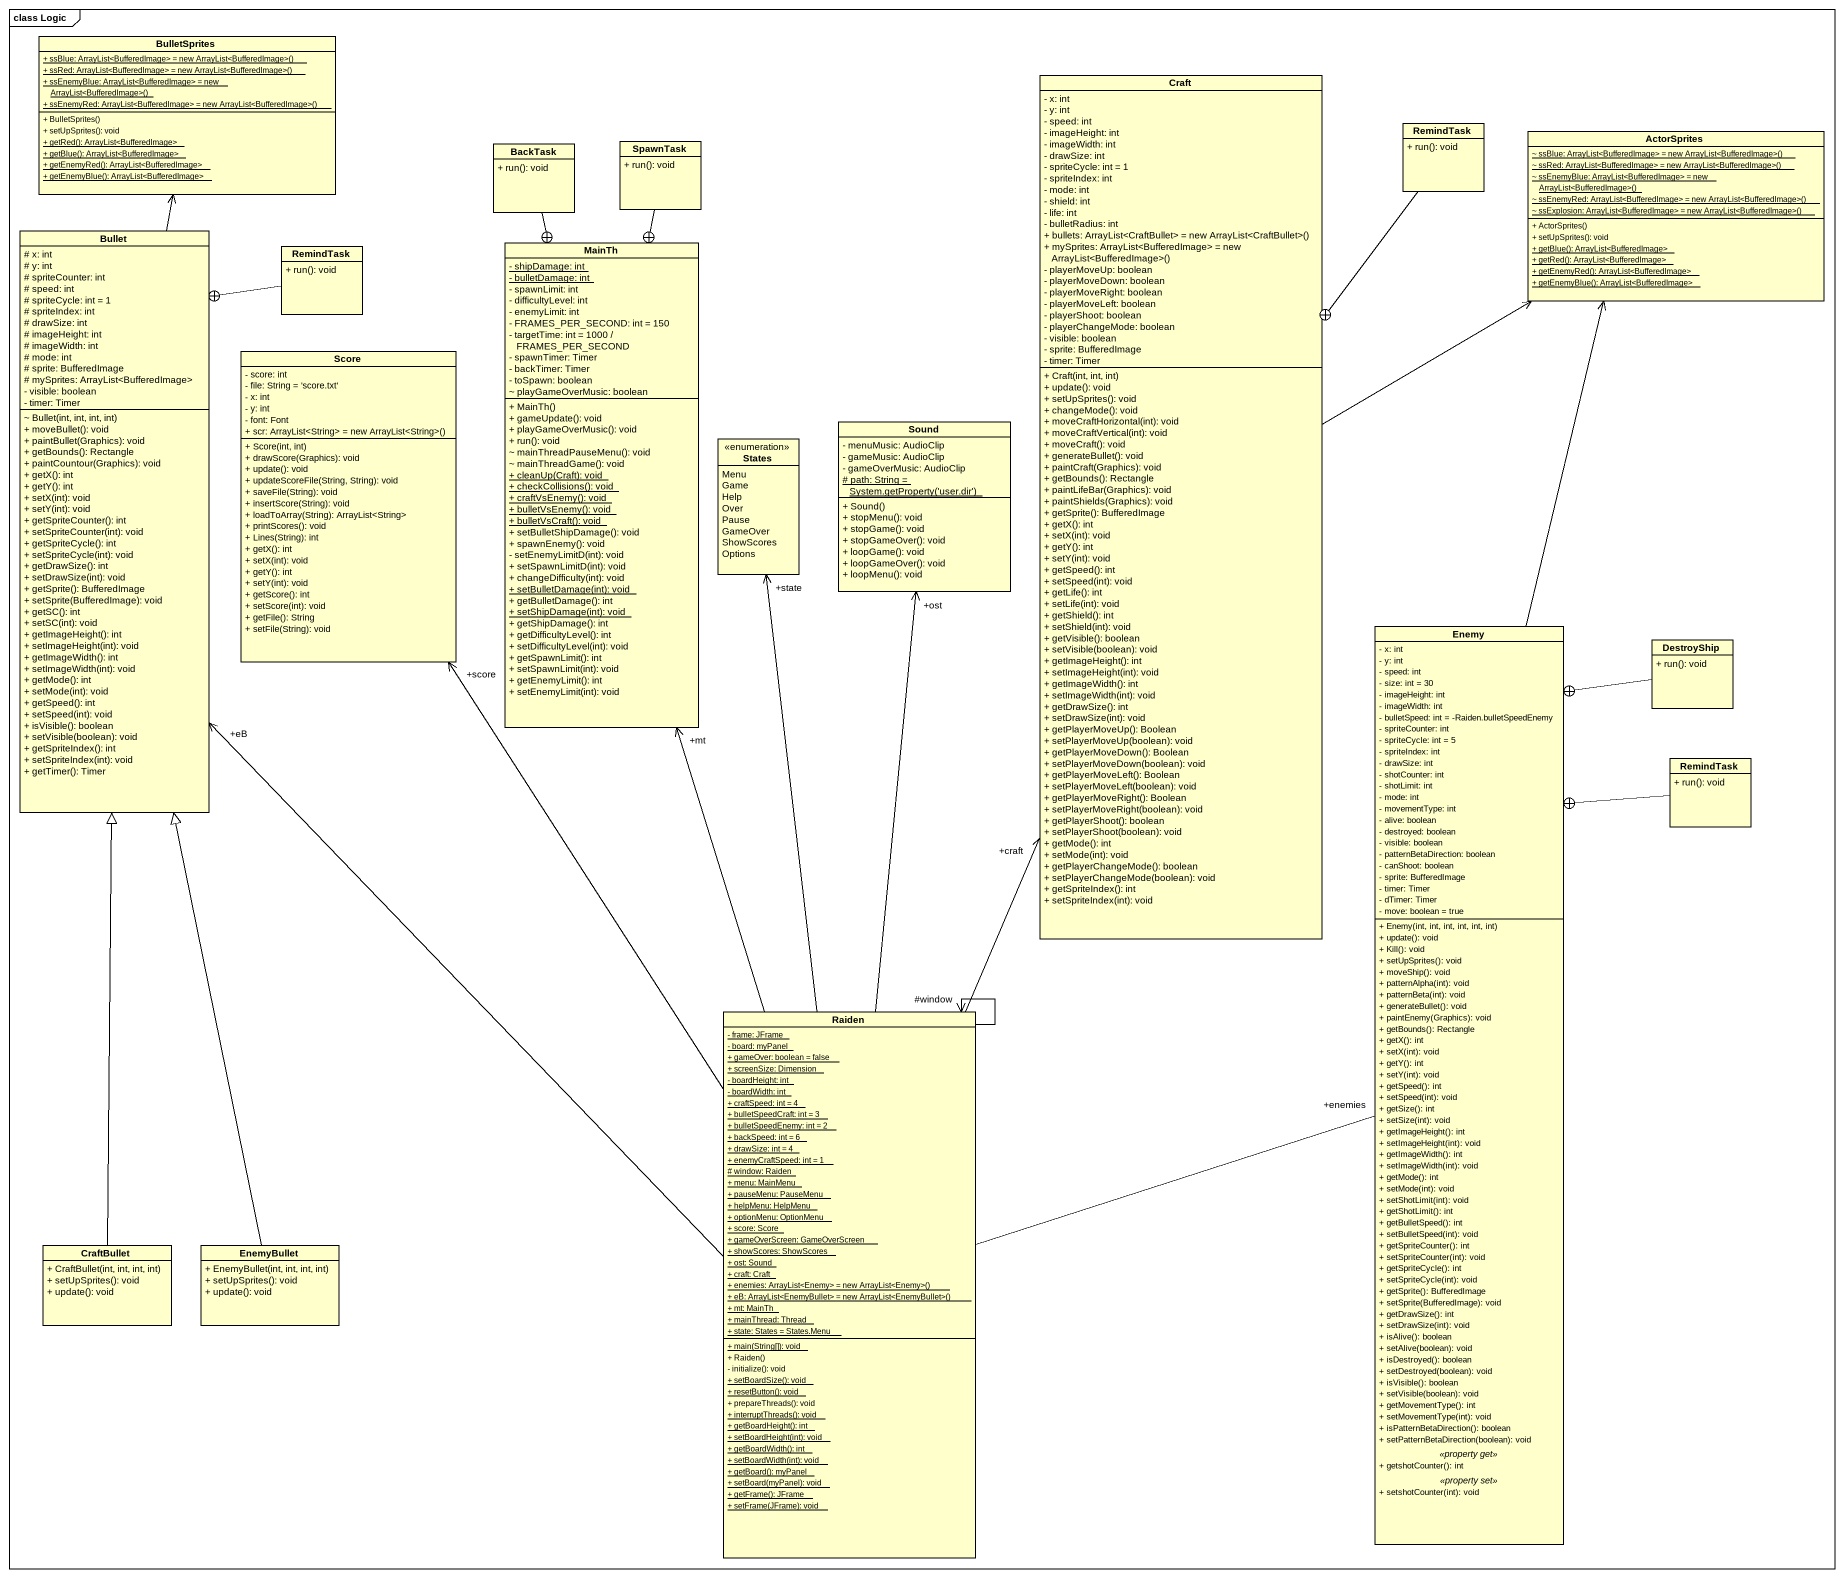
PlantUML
@startuml
mainframe class Logic
hide circle
hide empty members
skinparam classAttributeIconSize 0
class BulletSprites {
  {static} {field} + ssBlue: ArrayList<BufferedImage> = new ArrayList<BufferedImage>()
  {static} {field} + ssRed: ArrayList<BufferedImage> = new ArrayList<BufferedImage>()
  {static} {field} + ssEnemyBlue: ArrayList<BufferedImage> = new ArrayList<BufferedImage>()
  {static} {field} + ssEnemyRed: ArrayList<BufferedImage> = new ArrayList<BufferedImage>()
  + BulletSprites()
  + setUpSprites(): void
  {static} + getRed(): ArrayList<BufferedImage>
  {static} + getBlue(): ArrayList<BufferedImage>
  {static} + getEnemyRed(): ArrayList<BufferedImage>
  {static} + getEnemyBlue(): ArrayList<BufferedImage>
}
class Craft {
  - x: int
  - y: int
  - speed: int
  - imageHeight: int
  - imageWidth: int
  - drawSize: int
  - spriteCycle: int = 1
  - spriteIndex: int
  - mode: int
  - shield: int
  - life: int
  - bulletRadius: int
  {field} + bullets: ArrayList<CraftBullet> = new ArrayList<CraftBullet>()
  {field} + mySprites: ArrayList<BufferedImage> = new ArrayList<BufferedImage>()
  - playerMoveUp: boolean
  - playerMoveDown: boolean
  - playerMoveRight: boolean
  - playerMoveLeft: boolean
  - playerShoot: boolean
  - playerChangeMode: boolean
  - visible: boolean
  - sprite: BufferedImage
  - timer: Timer
  + Craft(int, int, int)
  + update(): void
  + setUpSprites(): void
  + changeMode(): void
  + moveCraftHorizontal(int): void
  + moveCraftVertical(int): void
  + moveCraft(): void
  + generateBullet(): void
  + paintCraft(Graphics): void
  + getBounds(): Rectangle
  + paintLifeBar(Graphics): void
  + paintShields(Graphics): void
  + getSprite(): BufferedImage
  + getX(): int
  + setX(int): void
  + getY(): int
  + setY(int): void
  + getSpeed(): int
  + setSpeed(int): void
  + getLife(): int
  + setLife(int): void
  + getShield(): int
  + setShield(int): void
  + getVisible(): boolean
  + setVisible(boolean): void
  + getImageHeight(): int
  + setImageHeight(int): void
  + getImageWidth(): int
  + setImageWidth(int): void
  + getDrawSize(): int
  + setDrawSize(int): void
  + getPlayerMoveUp(): Boolean
  + setPlayerMoveUp(boolean): void
  + getPlayerMoveDown(): Boolean
  + setPlayerMoveDown(boolean): void
  + getPlayerMoveLeft(): Boolean
  + setPlayerMoveLeft(boolean): void
  + getPlayerMoveRight(): Boolean
  + setPlayerMoveRight(boolean): void
  + getPlayerShoot(): boolean
  + setPlayerShoot(boolean): void
  + getMode(): int
  + setMode(int): void
  + getPlayerChangeMode(): boolean
  + setPlayerChangeMode(boolean): void
  + getSpriteIndex(): int
  + setSpriteIndex(int): void
}
class BackTask {
  + run(): void
}
class SpawnTask {
  + run(): void
}
class RemindTask {
  + run(): void
}
class ActorSprites {
  {static} {field} ~ ssBlue: ArrayList<BufferedImage> = new ArrayList<BufferedImage>()
  {static} {field} ~ ssRed: ArrayList<BufferedImage> = new ArrayList<BufferedImage>()
  {static} {field} ~ ssEnemyBlue: ArrayList<BufferedImage> = new ArrayList<BufferedImage>()
  {static} {field} ~ ssEnemyRed: ArrayList<BufferedImage> = new ArrayList<BufferedImage>()
  {static} {field} ~ ssExplosion: ArrayList<BufferedImage> = new ArrayList<BufferedImage>()
  + ActorSprites()
  + setUpSprites(): void
  {static} + getBlue(): ArrayList<BufferedImage>
  {static} + getRed(): ArrayList<BufferedImage>
  {static} + getEnemyRed(): ArrayList<BufferedImage>
  {static} + getEnemyBlue(): ArrayList<BufferedImage>
}
class Bullet {
  # x: int
  # y: int
  # spriteCounter: int
  # speed: int
  # spriteCycle: int = 1
  # spriteIndex: int
  # drawSize: int
  # imageHeight: int
  # imageWidth: int
  # mode: int
  # sprite: BufferedImage
  # mySprites: ArrayList<BufferedImage>
  - visible: boolean
  - timer: Timer
  ~ Bullet(int, int, int, int)
  + moveBullet(): void
  + paintBullet(Graphics): void
  + getBounds(): Rectangle
  + paintCountour(Graphics): void
  + getX(): int
  + getY(): int
  + setX(int): void
  + setY(int): void
  + getSpriteCounter(): int
  + setSpriteCounter(int): void
  + getSpriteCycle(): int
  + setSpriteCycle(int): void
  + getDrawSize(): int
  + setDrawSize(int): void
  + getSprite(): BufferedImage
  + setSprite(BufferedImage): void
  + getSC(): int
  + setSC(int): void
  + getImageHeight(): int
  + setImageHeight(int): void
  + getImageWidth(): int
  + setImageWidth(int): void
  + getMode(): int
  + setMode(int): void
  + getSpeed(): int
  + setSpeed(int): void
  + isVisible(): boolean
  + setVisible(boolean): void
  + getSpriteIndex(): int
  + setSpriteIndex(int): void
  + getTimer(): Timer
}
class "RemindTask" as RemindTask_2 {
  + run(): void
}
class MainTh {
  {static} - shipDamage: int
  {static} - bulletDamage: int
  - spawnLimit: int
  - difficultyLevel: int
  - enemyLimit: int
  - FRAMES_PER_SECOND: int = 150
  - targetTime: int = 1000 / FRAMES_PER_SECOND
  - spawnTimer: Timer
  - backTimer: Timer
  - toSpawn: boolean
  ~ playGameOverMusic: boolean
  + MainTh()
  + gameUpdate(): void
  + playGameOverMusic(): void
  + run(): void
  ~ mainThreadPauseMenu(): void
  ~ mainThreadGame(): void
  {static} + cleanUp(Craft): void
  {static} + checkCollisions(): void
  {static} + craftVsEnemy(): void
  {static} + bulletVsEnemy(): void
  {static} + bulletVsCraft(): void
  + setBulletShipDamage(): void
  + spawnEnemy(): void
  - setEnemyLimitD(int): void
  + setSpawnLimitD(int): void
  + changeDifficulty(int): void
  {static} + setBulletDamage(int): void
  + getBulletDamage(): int
  {static} + setShipDamage(int): void
  + getShipDamage(): int
  + getDifficultyLevel(): int
  + setDifficultyLevel(int): void
  + getSpawnLimit(): int
  + setSpawnLimit(int): void
  + getEnemyLimit(): int
  + setEnemyLimit(int): void
}
class Score {
  - score: int
  - file: String = 'score.txt'
  - x: int
  - y: int
  - font: Font
  {field} + scr: ArrayList<String> = new ArrayList<String>()
  + Score(int, int)
  + drawScore(Graphics): void
  + update(): void
  + updateScoreFile(String, String): void
  + saveFile(String): void
  + insertScore(String): void
  + loadToArray(String): ArrayList<String>
  + printScores(): void
  + Lines(String): int
  + getX(): int
  + setX(int): void
  + getY(): int
  + setY(int): void
  + getScore(): int
  + setScore(int): void
  + getFile(): String
  + setFile(String): void
}
enum States {
  Menu
  Game
  Help
  Over
  Pause
  GameOver
  ShowScores
  Options
}
class Sound {
  - menuMusic: AudioClip
  - gameMusic: AudioClip
  - gameOverMusic: AudioClip
  {static} {field} # path: String = System.getProperty('user.dir')
  + Sound()
  + stopMenu(): void
  + stopGame(): void
  + stopGameOver(): void
  + loopGame(): void
  + loopGameOver(): void
  + loopMenu(): void
}
class Enemy {
  - x: int
  - y: int
  - speed: int
  - size: int = 30
  - imageHeight: int
  - imageWidth: int
  - bulletSpeed: int = -Raiden.bulletSpeedEnemy
  - spriteCounter: int
  - spriteCycle: int = 5
  - spriteIndex: int
  - drawSize: int
  - shotCounter: int
  - shotLimit: int
  - mode: int
  - movementType: int
  - alive: boolean
  - destroyed: boolean
  - visible: boolean
  - patternBetaDirection: boolean
  - canShoot: boolean
  - sprite: BufferedImage
  - timer: Timer
  - dTimer: Timer
  - move: boolean = true
  --
  + Enemy(int, int, int, int, int, int)
  + update(): void
  + Kill(): void
  + setUpSprites(): void
  + moveShip(): void
  + patternAlpha(int): void
  + patternBeta(int): void
  + generateBullet(): void
  + paintEnemy(Graphics): void
  + getBounds(): Rectangle
  + getX(): int
  + setX(int): void
  + getY(): int
  + setY(int): void
  + getSpeed(): int
  + setSpeed(int): void
  + getSize(): int
  + setSize(int): void
  + getImageHeight(): int
  + setImageHeight(int): void
  + getImageWidth(): int
  + setImageWidth(int): void
  + getMode(): int
  + setMode(int): void
  + setShotLimit(int): void
  + getShotLimit(): int
  + getBulletSpeed(): int
  + setBulletSpeed(int): void
  + getSpriteCounter(): int
  + setSpriteCounter(int): void
  + getSpriteCycle(): int
  + setSpriteCycle(int): void
  + getSprite(): BufferedImage
  + setSprite(BufferedImage): void
  + getDrawSize(): int
  + setDrawSize(int): void
  + isAlive(): boolean
  + setAlive(boolean): void
  + isDestroyed(): boolean
  + setDestroyed(boolean): void
  + isVisible(): boolean
  + setVisible(boolean): void
  + getMovementType(): int
  + setMovementType(int): void
  + isPatternBetaDirection(): boolean
  + setPatternBetaDirection(boolean): void
  .. <<property get>> ..
  + getshotCounter(): int
  .. <<property set>> ..
  + setshotCounter(int): void
}
class DestroyShip {
  + run(): void
}
class "RemindTask" as RemindTask_3 {
  + run(): void
}
class Raiden {
  {static} - frame: JFrame
  {static} - board: myPanel
  {static} + gameOver: boolean = false
  {static} + screenSize: Dimension
  {static} - boardHeight: int
  {static} - boardWidth: int
  {static} + craftSpeed: int = 4
  {static} + bulletSpeedCraft: int = 3
  {static} + bulletSpeedEnemy: int = 2
  {static} + backSpeed: int = 6
  {static} + drawSize: int = 4
  {static} + enemyCraftSpeed: int = 1
  {static} # window: Raiden
  {static} + menu: MainMenu
  {static} + pauseMenu: PauseMenu
  {static} + helpMenu: HelpMenu
  {static} + optionMenu: OptionMenu
  {static} + score: Score
  {static} + gameOverScreen: GameOverScreen
  {static} + showScores: ShowScores
  {static} + ost: Sound
  {static} + craft: Craft
  {static} {field} + enemies: ArrayList<Enemy> = new ArrayList<Enemy>()
  {static} {field} + eB: ArrayList<EnemyBullet> = new ArrayList<EnemyBullet>()
  {static} + mt: MainTh
  {static} + mainThread: Thread
  {static} + state: States = States.Menu
  {static} + main(String[]): void
  + Raiden()
  - initialize(): void
  {static} + setBoardSize(): void
  {static} + resetButton(): void
  + prepareThreads(): void
  {static} + interruptThreads(): void
  {static} + getBoardHeight(): int
  {static} + setBoardHeight(int): void
  {static} + getBoardWidth(): int
  {static} + setBoardWidth(int): void
  {static} + getBoard(): myPanel
  {static} + setBoard(myPanel): void
  {static} + getFrame(): JFrame
  {static} + setFrame(JFrame): void
}
class CraftBullet {
  + CraftBullet(int, int, int, int)
  + setUpSprites(): void
  + update(): void
}
class EnemyBullet {
  + EnemyBullet(int, int, int, int)
  + setUpSprites(): void
  + update(): void
}
Craft -right-> ActorSprites
BackTask --+ MainTh
SpawnTask --+ MainTh
RemindTask --+ Craft
Bullet -up-> BulletSprites
RemindTask_2 --+ Bullet
Enemy -up-> ActorSprites
DestroyShip --+ Enemy
RemindTask_3 --+ Enemy
Raiden -up-> "+craft" Craft
Raiden -up-> "+eB" Bullet
Raiden -up-> "+mt" MainTh
Raiden -up-> "+score" Score
Raiden -up-> "+state" States
Raiden -up-> "+ost" Sound
Raiden -right- "+enemies" Enemy
Raiden --> "#window" Raiden
CraftBullet -up-|> Bullet
EnemyBullet -up-|> Bullet
@enduml
